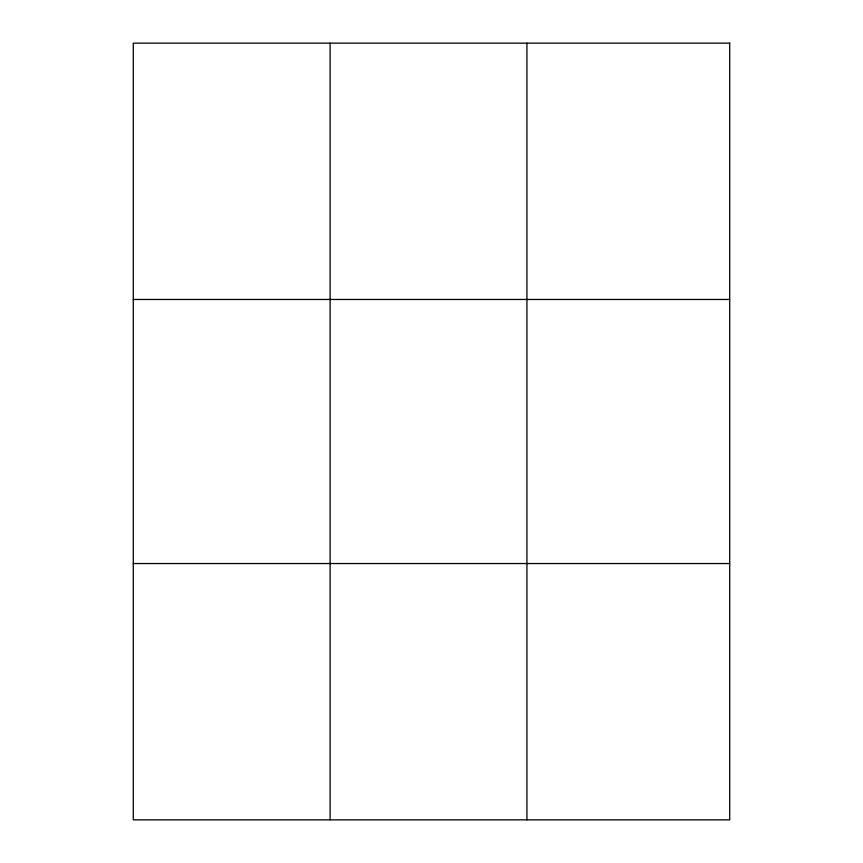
<?xml version="1.0" encoding="UTF-8"?>
<svg xmlns="http://www.w3.org/2000/svg" width="863" height="863" viewBox="0 0 863 863"><rect width="100%" height="100%" fill="white"/><g stroke="black" fill="none" stroke-linecap="round" stroke-linejoin="round"><path stroke-width="1.29" d="M330.108 819.85L330.108 43.15M526.926 819.85L526.926 43.15M133.28 299.461L729.72 299.461M133.28 563.539L729.72 563.539M729.72 43.15L729.72 819.85L133.28 819.85L133.28 43.15L729.72 43.15"/></g></svg>
